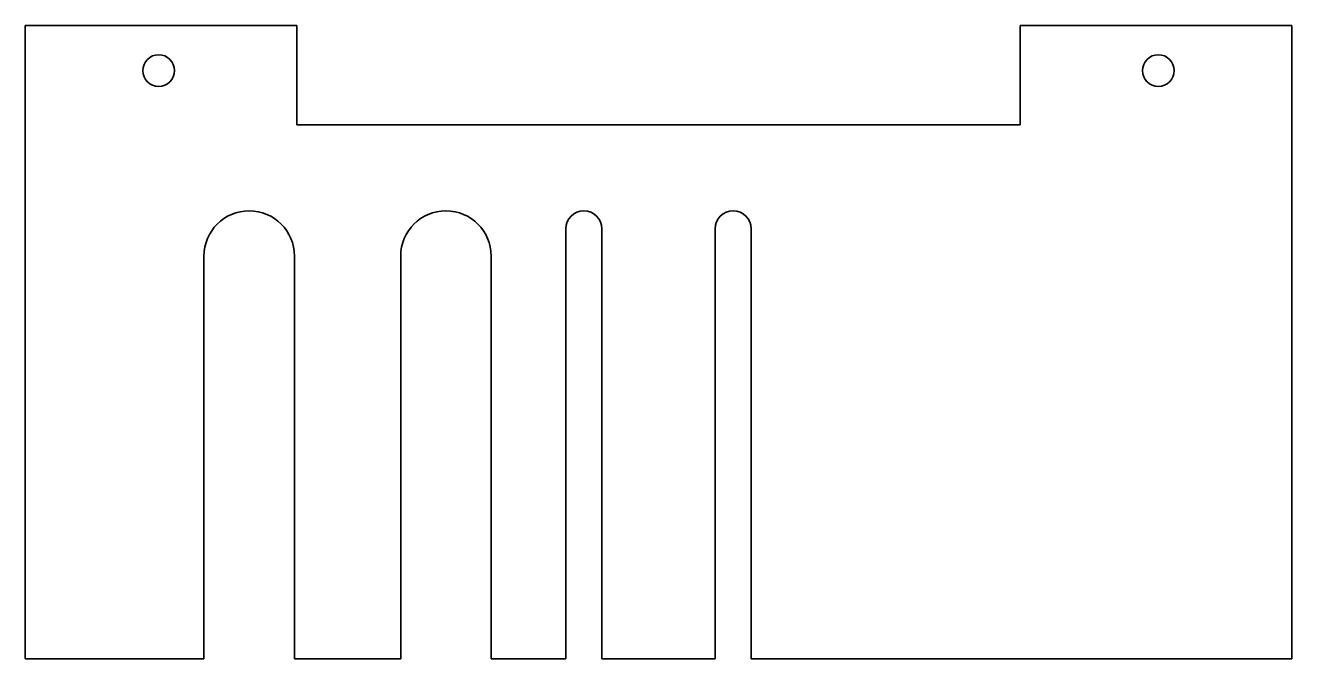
# Model space of a CAD drawing. Header units: inches. Extents: x 269 to 10986, y 1043 to 4337.
# Drawn here: x 7453.7 to 7733.7, y 3170.3 to 3310.3 of the extents above; entities that cross this region are included whole.
import ezdxf

# ---------------------------------------------------------------- set-up
doc = ezdxf.new("R2010")
doc.units = ezdxf.units.IN
doc.header["$MEASUREMENT"] = 0
doc.layers.add('粗实线', color=7, linetype='Continuous', lineweight=35)

msp = doc.modelspace()

# ---------------------------------------------------------------- linework, layer by layer
at = {"layer": '粗实线'}
for p, q in [((7453.708, 3170.318), (7453.708, 3310.318)), ((7453.708, 3310.318), (7513.708, 3310.318)), ((7513.708, 3310.318), (7513.708, 3288.318)), ((7733.708, 3310.318), (7673.708, 3310.318)), ((7673.708, 3310.318), (7673.708, 3288.318)), ((7733.708, 3170.318), (7733.708, 3310.318)), ((7518.708, 3288.318), (7668.708, 3288.318)), ((7573.208, 3170.318), (7573.208, 3265.318)), ((7581.208, 3170.318), (7581.208, 3265.318)), ((7606.208, 3170.318), (7606.208, 3265.318)), ((7614.208, 3170.318), (7614.208, 3265.318)), ((7493.208, 3170.318), (7493.208, 3259.318)), ((7513.208, 3170.318), (7513.208, 3259.318)), ((7536.708, 3170.318), (7536.708, 3259.318)), ((7556.708, 3259.318), (7556.708, 3170.318)), ((7493.208, 3170.318), (7453.708, 3170.318)), ((7515.708, 3170.318), (7513.208, 3170.318)), ((7518.708, 3170.318), (7515.708, 3170.318)), ((7515.708, 3170.318), (7518.708, 3170.318)), ((7536.708, 3170.318), (7518.708, 3170.318)), ((7606.208, 3170.318), (7581.208, 3170.318)), ((7668.708, 3170.318), (7614.208, 3170.318)), ((7671.708, 3170.318), (7733.708, 3170.318))]:
    msp.add_line(p, q, dxfattribs=at)
at = {"layer": '粗实线', "ltscale": 0.05}
for p, q in [((7515.708, 3288.318), (7513.708, 3288.318)), ((7671.708, 3288.318), (7673.708, 3288.318))]:
    msp.add_line(p, q, dxfattribs=at)
at = {"layer": '粗实线', "ltscale": 0.075}
for p, q in [((7518.708, 3288.318), (7515.708, 3288.318)), ((7515.708, 3288.318), (7518.708, 3288.318)), ((7671.708, 3288.318), (7668.708, 3288.318)), ((7671.708, 3288.318), (7668.708, 3288.318)), ((7671.708, 3170.318), (7668.708, 3170.318)), ((7671.708, 3170.318), (7668.708, 3170.318))]:
    msp.add_line(p, q, dxfattribs=at)
at = {"layer": '粗实线', "ltscale": 0.4125}
msp.add_line((7573.208, 3170.318), (7556.708, 3170.318), dxfattribs=at)
at = {"layer": '粗实线'}
for centre in [(7483.208, 3300.318), (7704.208, 3300.318)]:
    msp.add_circle(centre, 3.5, dxfattribs=at)
for centre, radius, start, end in [((7483.208, 3300.318), 3.5, 321.1481, 331.35454), ((7704.208, 3300.318), 3.5, 208.64546, 218.8519), ((7503.208, 3259.318), 10, 0, 180), ((7546.708, 3259.318), 10, 0, 180), ((7577.208, 3265.318), 4, 0, 180), ((7610.208, 3265.318), 4, 0, 180)]:
    msp.add_arc(centre, radius, start, end, dxfattribs=at)

doc.saveas('drawing.dxf')
